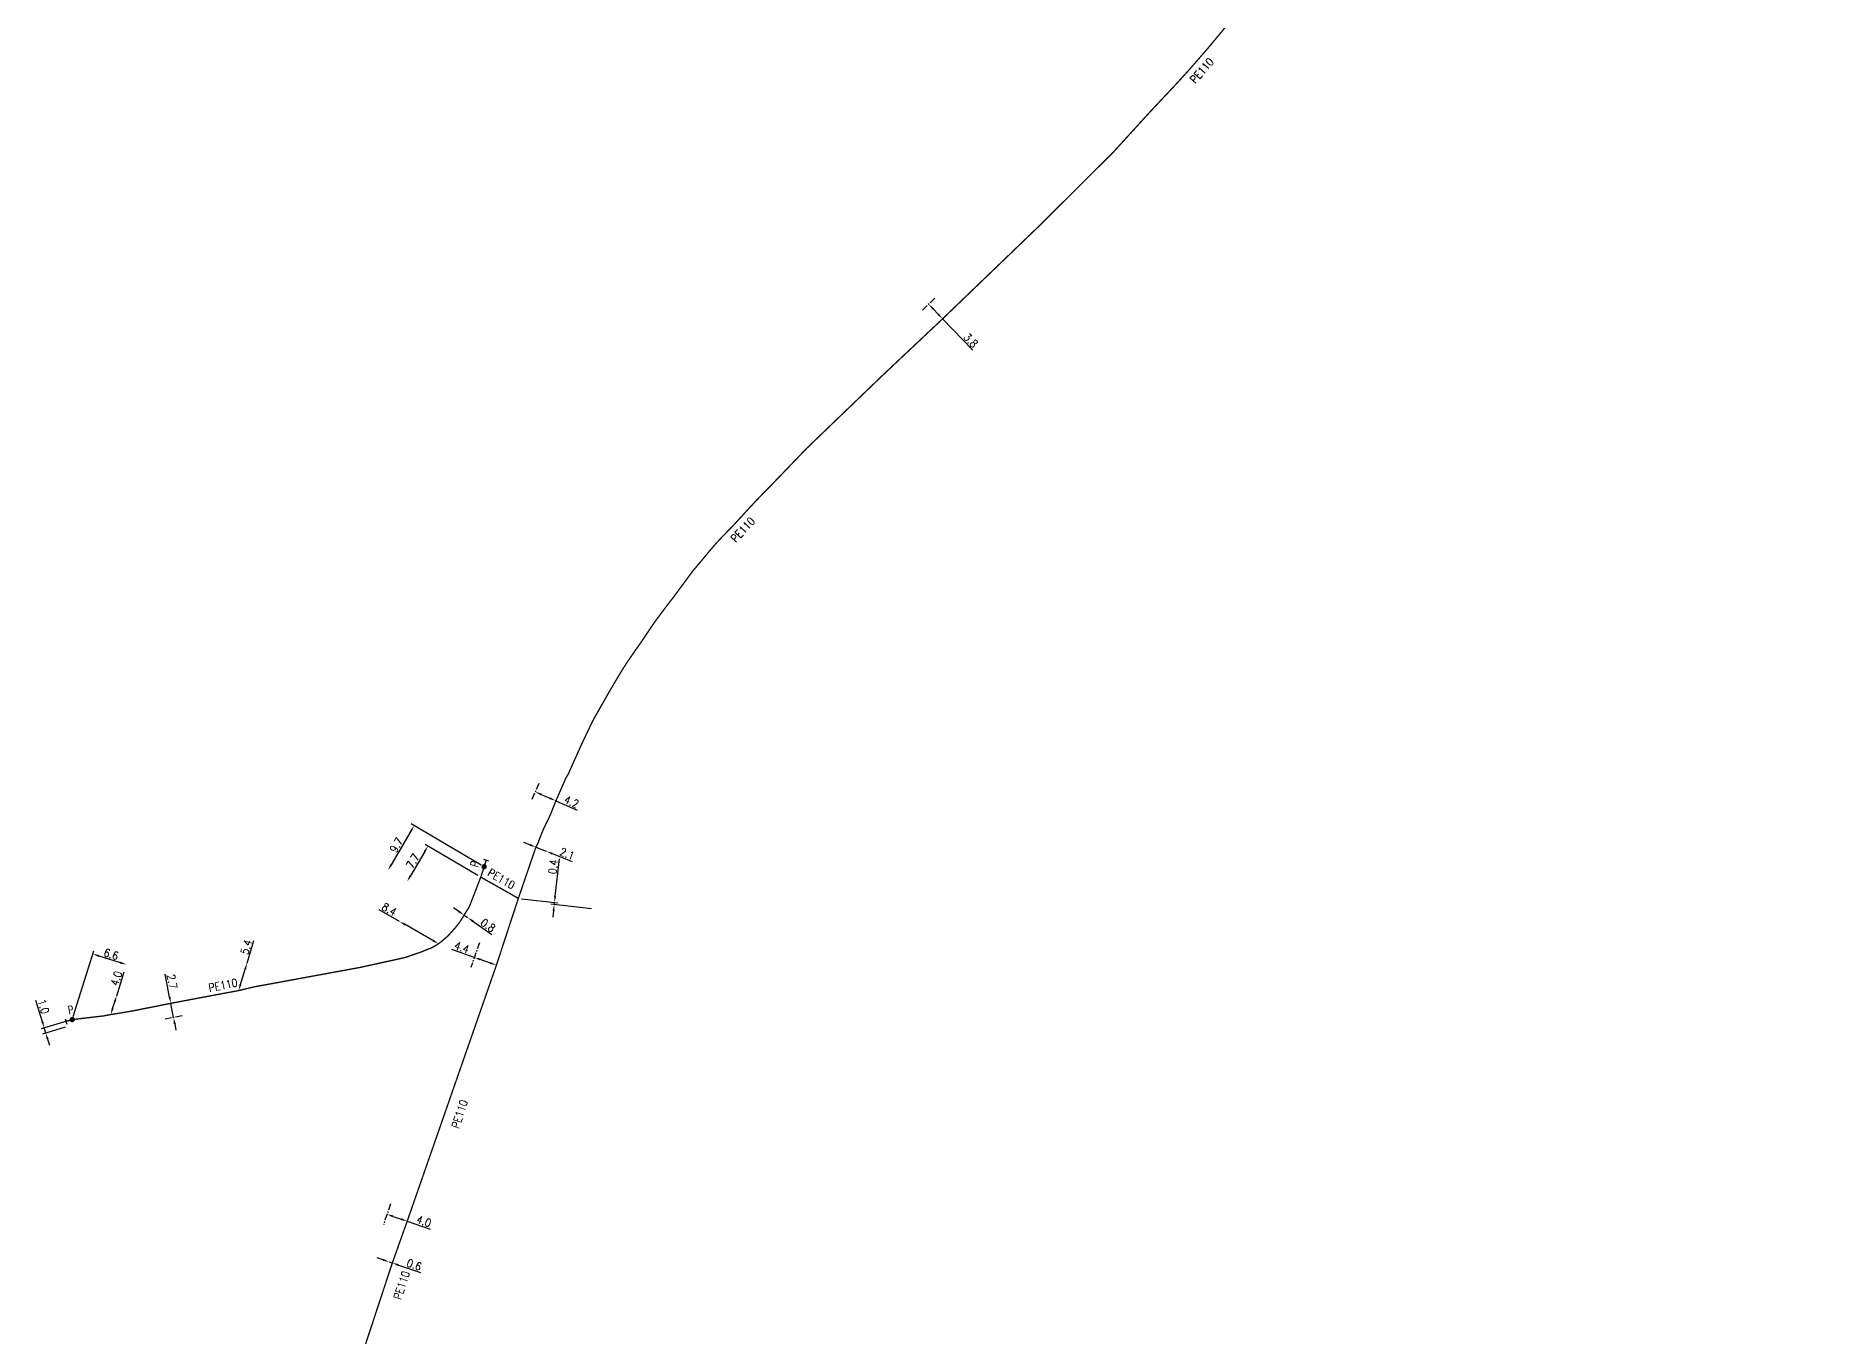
# Model space of a CAD drawing. Header units: millimetres. Extents: x 194012 to 194987, y 156000 to 157000.
# Drawn here: x 194423.9 to 194761.2, y 156259.7 to 156503.5 of the extents above; entities that cross this region are included whole.
import ezdxf
from ezdxf.enums import TextEntityAlignment as Align

# ---------------------------------------------------------------- set-up
doc = ezdxf.new("R2010")
doc.units = ezdxf.units.MM
doc.header["$PDMODE"] = 34
doc.linetypes.add('CENTER', pattern=[2, 1.25, -0.25, 0.25, -0.25])
doc.layers.get('0').update_dxf_attribs({"linetype": 'CONTINUOUS'})
doc.layers.get('Defpoints').update_dxf_attribs({"linetype": 'CONTINUOUS'})
for name, color, linetype in [('G_120', 4, 'CONTINUOUS'), ('G_300', 7, 'CONTINUOUS'), ('G_340', 7, 'CONTINUOUS')]:
    doc.layers.add(name, color=color, linetype=linetype)
doc.styles.add('G_ROMANS', font='ROMANS.SHX', dxfattribs={"width": 0.75})
doc.styles.get("Standard").update_dxf_attribs({"font": 'romans.shx', "width": 0.85})
doc.linetypes.add('G_TYPB_PE', pattern='A,5,-0.3,["o",Standard,S=1.5,R=0,X=0,Y=-0.5],-1.65', length=6.95)
doc.dimstyles.get("Standard").update_dxf_attribs({"dimtxt": 1.5, "dimasz": 1.2, "dimexe": 0.625, "dimexo": 0.625, "dimgap": 0.25, "dimtad": 1, "dimdec": 1, "dimzin": 0, "dimdsep": 46, "dimtxsty": 'Standard', "dimcen": -0.5, "dimadec": 0, "dimazin": 0, "dimtfac": 1, "dimtdec": 1, "dimtmove": 0, "dimatfit": 3, "dimfxl": 1, "dimtolj": 1, "dimtzin": 0, "dimarcsym": 0})

# ---------------------------------------------------------------- blocks, each defined once
blk = doc.blocks.new('G_300_12')
at = {"color": 0, "linetype": 'Continuous', "const_width": 0.497, "flags": 128}
blk.add_lwpolyline([(-0.21, 0, 1), (0.29, 0, 1)], format="xyb", close=True, dxfattribs=at)
at = {"color": 0, "linetype": 'Continuous', "style": 'G_ROMANS', "width": 0.75}
blk.add_text('P', height=1.5, dxfattribs=at).set_placement((0.04, 1.85), align=Align.MIDDLE)
at = {"color": 0, "linetype": 'Continuous', "style": 'G_ROMANS', "width": 0.75, "flags": 3}
for tag, p in [('DEF_LEG', (0, -10)), ('DEF_COUP', (0, -12.5)), ('DEF_TYPE', (0, -15))]:
    blk.add_attdef(tag, text='', height=1.2, dxfattribs=at).set_placement(p, align=Align.MIDDLE)
blk = doc.blocks.new('*D62')
at = {"layer": 'Defpoints', "color": 0, "linetype": 'Continuous'}
for p in [(194591.23, 156453.22), (194591.23, 156453.22), (194593.86, 156450.48)]:
    blk.add_point(p, dxfattribs=at)
at = {"layer": 'G_120', "color": 0, "linetype": 'Continuous', "lineweight": -2}
for p, q in [((194592.06, 156452.35), (194593.03, 156451.34)), ((194593.86, 156450.48), (194599.49, 156444.59))]:
    blk.add_line(p, q, dxfattribs=at)
at = {"layer": 'G_120', "color": 0, "linetype": 'Continuous'}
for points in [[(194592.2, 156452.49), (194591.91, 156452.21), (194591.23, 156453.22)], [(194593.17, 156451.48), (194592.88, 156451.2), (194593.86, 156450.48)]]:
    blk.add_solid(points, dxfattribs=at)
at = {"layer": 'G_120', "color": 0, "linetype": 'Continuous', "insert": (194599.12, 156446.43), "char_height": 1.5, "attachment_point": 5, "rotation": 313.7572}
blk.add_mtext('\\A1;3.8', dxfattribs=at)
blk = doc.blocks.new('*D63')
at = {"layer": 'Defpoints', "color": 0, "linetype": 'Continuous'}
for p in [(194517.48, 156361.76), (194517.48, 156361.76), (194521.33, 156360.08)]:
    blk.add_point(p, dxfattribs=at)
at = {"layer": 'G_120', "color": 0, "linetype": 'Continuous', "lineweight": -2}
for p, q in [((194518.58, 156361.28), (194520.23, 156360.56)), ((194521.33, 156360.08), (194525.34, 156358.34))]:
    blk.add_line(p, q, dxfattribs=at)
at = {"layer": 'G_120', "color": 0, "linetype": 'Continuous'}
for points in [[(194518.66, 156361.46), (194518.5, 156361.1), (194517.48, 156361.76)], [(194520.31, 156360.75), (194520.15, 156360.38), (194521.33, 156360.08)]]:
    blk.add_solid(points, dxfattribs=at)
at = {"layer": 'G_120', "color": 0, "linetype": 'Continuous', "insert": (194524.28, 156359.89), "char_height": 1.5, "attachment_point": 5, "rotation": 336.5184}
blk.add_mtext('\\A1;4.2', dxfattribs=at)
blk = doc.blocks.new('*D64')
at = {"layer": 'Defpoints', "color": 0, "linetype": 'Continuous'}
for p in [(194517.6, 156351.38), (194519.55, 156350.61), (194519.55, 156350.61)]:
    blk.add_point(p, dxfattribs=at)
at = {"layer": 'G_120', "color": 0, "linetype": 'Continuous', "lineweight": -2}
for p, q in [((194516.48, 156351.82), (194515.36, 156352.26)), ((194517.6, 156351.38), (194519.55, 156350.61)), ((194520.67, 156350.17), (194524.4, 156348.7))]:
    blk.add_line(p, q, dxfattribs=at)
at = {"layer": 'G_120', "color": 0, "linetype": 'Continuous'}
for points in [[(194516.55, 156352), (194516.41, 156351.63), (194517.6, 156351.38)], [(194520.74, 156350.36), (194520.59, 156349.98), (194519.55, 156350.61)]]:
    blk.add_solid(points, dxfattribs=at)
at = {"layer": 'G_120', "color": 0, "linetype": 'Continuous', "insert": (194523.46, 156350.15), "char_height": 1.5, "attachment_point": 5, "rotation": 338.5097}
blk.add_mtext('\\A1;2.1', dxfattribs=at)
blk = doc.blocks.new('*D65')
at = {"layer": 'Defpoints', "color": 0, "linetype": 'Continuous'}
for p in [(194493.46, 156344.95), (194493.46, 156344.95), (194507.27, 156345.77)]:
    blk.add_point(p, dxfattribs=at)
at = {"layer": 'G_120', "color": 0, "linetype": 'Continuous', "lineweight": -2}
for p, q in [((194506.73, 156346.08), (194496.82, 156351.91)), ((194496.75, 156350.56), (194494.06, 156345.99))]:
    blk.add_line(p, q, dxfattribs=at)
at = {"layer": 'G_120', "color": 0, "linetype": 'Continuous'}
for points in [[(194496.58, 156350.66), (194496.92, 156350.46), (194497.36, 156351.59)], [(194493.89, 156346.09), (194494.24, 156345.89), (194493.46, 156344.95)]]:
    blk.add_solid(points, dxfattribs=at)
at = {"layer": 'G_120', "color": 0, "linetype": 'Continuous', "insert": (194494.54, 156348.78), "char_height": 1.5, "attachment_point": 5, "rotation": 59.5627}
blk.add_mtext('\\A1;7.7', dxfattribs=at)
blk = doc.blocks.new('*D66')
at = {"layer": 'Defpoints', "color": 0, "linetype": 'Continuous'}
for p in [(194507.9, 156347.72), (194489.86, 156347.06), (194489.86, 156347.06)]:
    blk.add_point(p, dxfattribs=at)
at = {"layer": 'G_300', "color": 0, "linetype": 'Continuous', "lineweight": -2}
for p, q in [((194494.17, 156354.39), (194490.47, 156348.1)), ((194507.36, 156348.03), (194494.23, 156355.74))]:
    blk.add_line(p, q, dxfattribs=at)
at = {"layer": 'G_300', "color": 0, "linetype": 'Continuous'}
for points in [[(194493.99, 156354.49), (194494.34, 156354.29), (194494.77, 156355.43)], [(194490.3, 156348.2), (194490.64, 156348), (194489.86, 156347.06)]]:
    blk.add_solid(points, dxfattribs=at)
at = {"layer": 'G_300', "color": 0, "linetype": 'Continuous', "insert": (194491.45, 156351.75), "char_height": 1.5, "attachment_point": 5, "rotation": 59.5627}
blk.add_mtext('\\A1;9.7', dxfattribs=at)
blk = doc.blocks.new('*D67')
at = {"layer": 'Defpoints', "color": 0, "linetype": 'Continuous'}
for p in [(194504.13, 156338.64), (194504.79, 156338.19), (194504.79, 156338.19)]:
    blk.add_point(p, dxfattribs=at)
at = {"layer": 'G_120', "color": 0, "linetype": 'Continuous', "lineweight": -2}
for p, q in [((194503.15, 156339.33), (194502.16, 156340.01)), ((194504.13, 156338.64), (194504.79, 156338.19)), ((194505.77, 156337.5), (194509.36, 156335.01))]:
    blk.add_line(p, q, dxfattribs=at)
at = {"layer": 'G_120', "color": 0, "linetype": 'Continuous'}
for points in [[(194503.26, 156339.49), (194503.03, 156339.16), (194504.13, 156338.64)], [(194505.89, 156337.67), (194505.66, 156337.34), (194504.79, 156338.19)]]:
    blk.add_solid(points, dxfattribs=at)
at = {"layer": 'G_120', "color": 0, "linetype": 'Continuous', "insert": (194508.63, 156336.73), "char_height": 1.5, "attachment_point": 5, "rotation": 325.2098}
blk.add_mtext('\\A1;0.8', dxfattribs=at)
blk = doc.blocks.new('G_340_07')
at = {"color": 0, "linetype": 'Continuous', "const_width": 0.25, "flags": 128}
blk.add_lwpolyline([(0, 0), (1.25, 0)], dxfattribs=at)
at = {"color": 0, "linetype": 'Continuous', "flags": 128}
blk.add_lwpolyline([(1.25, -0.5), (1.25, 0.5)], dxfattribs=at)
at = {"color": 0, "linetype": 'Continuous', "style": 'G_ROMANS', "width": 0.75, "flags": 3}
for tag, p in [('DEF_LEG', (0, -5)), ('DEF_COUP', (0, -7.5)), ('DEF_TYPE', (0, -10))]:
    blk.add_attdef(tag, text='', height=1.2, dxfattribs=at).set_placement(p, align=Align.MIDDLE)
blk = doc.blocks.new('*D68')
at = {"layer": 'Defpoints', "color": 0, "linetype": 'Continuous'}
for p in [(194514.31, 156341.78), (194521.03, 156340.62), (194528.64, 156339.75)]:
    blk.add_point(p, dxfattribs=at)
at = {"layer": 'G_120', "color": 0, "linetype": 'Continuous', "lineweight": -2}
for p, q in [((194521.21, 156342.21), (194522.01, 156349.18)), ((194514.93, 156341.71), (194521.7, 156340.94)), ((194521.03, 156340.62), (194521.08, 156341.01)), ((194528.02, 156339.82), (194520.41, 156340.69)), ((194520.9, 156339.42), (194520.76, 156338.23))]:
    blk.add_line(p, q, dxfattribs=at)
at = {"layer": 'G_120', "color": 0, "linetype": 'Continuous'}
for points in [[(194521.02, 156342.23), (194521.41, 156342.18), (194521.08, 156341.01)], [(194520.7, 156339.45), (194521.1, 156339.4), (194521.03, 156340.62)]]:
    blk.add_solid(points, dxfattribs=at)
at = {"layer": 'G_120', "color": 0, "linetype": 'Continuous', "insert": (194520.83, 156347.69), "char_height": 1.5, "attachment_point": 5, "rotation": 83.5212}
blk.add_mtext('\\A1;0.4', dxfattribs=at)
blk = doc.blocks.new('*D69')
at = {"layer": 'Defpoints', "color": 0, "linetype": 'Continuous'}
for p in [(194506.04, 156330.71), (194506.04, 156330.71), (194510.2, 156329.26)]:
    blk.add_point(p, dxfattribs=at)
at = {"layer": 'G_120', "color": 0, "linetype": 'Continuous', "lineweight": -2}
for p, q in [((194506.04, 156330.71), (194501.86, 156332.16)), ((194509.07, 156329.65), (194507.18, 156330.31))]:
    blk.add_line(p, q, dxfattribs=at)
at = {"layer": 'G_120', "color": 0, "linetype": 'Continuous'}
for points in [[(194507.24, 156330.5), (194507.11, 156330.12), (194506.04, 156330.71)], [(194509.13, 156329.84), (194509, 156329.46), (194510.2, 156329.26)]]:
    blk.add_solid(points, dxfattribs=at)
at = {"layer": 'G_120', "color": 0, "linetype": 'Continuous', "insert": (194503.71, 156332.58), "char_height": 1.5, "attachment_point": 5, "rotation": 340.7843}
blk.add_mtext('\\A1;4.4', dxfattribs=at)
blk = doc.blocks.new('*D70')
at = {"layer": 'Defpoints', "color": 0, "linetype": 'Continuous'}
for p in [(194492.05, 156337.44), (194492.05, 156337.44), (194499.34, 156333.28)]:
    blk.add_point(p, dxfattribs=at)
at = {"layer": 'G_120', "color": 0, "linetype": 'Continuous', "lineweight": -2}
for p, q in [((194492.05, 156337.44), (194488.2, 156339.64)), ((194498.3, 156333.87), (194493.09, 156336.85))]:
    blk.add_line(p, q, dxfattribs=at)
at = {"layer": 'G_120', "color": 0, "linetype": 'Continuous'}
for points in [[(194493.19, 156337.02), (194492.99, 156336.68), (194492.05, 156337.44)], [(194498.4, 156334.05), (194498.2, 156333.7), (194499.34, 156333.28)]]:
    blk.add_solid(points, dxfattribs=at)
at = {"layer": 'G_120', "color": 0, "linetype": 'Continuous', "insert": (194490.1, 156339.71), "char_height": 1.5, "attachment_point": 5, "rotation": 330.2606}
blk.add_mtext('\\A1;8.4', dxfattribs=at)
blk = doc.blocks.new('*D71')
at = {"layer": 'Defpoints', "color": 0, "linetype": 'Continuous'}
for p in [(194463.44, 156329.64), (194463.44, 156329.64), (194461.86, 156324.48)]:
    blk.add_point(p, dxfattribs=at)
at = {"layer": 'G_120', "color": 0, "linetype": 'Continuous', "lineweight": -2}
for p, q in [((194463.44, 156329.64), (194464.74, 156333.88)), ((194462.21, 156325.63), (194463.09, 156328.5))]:
    blk.add_line(p, q, dxfattribs=at)
at = {"layer": 'G_120', "color": 0, "linetype": 'Continuous'}
for points in [[(194462.9, 156328.55), (194463.28, 156328.44), (194463.44, 156329.64)], [(194462.02, 156325.69), (194462.4, 156325.57), (194461.86, 156324.48)]]:
    blk.add_solid(points, dxfattribs=at)
at = {"layer": 'G_120', "color": 0, "linetype": 'Continuous', "insert": (194463.31, 156332.63), "char_height": 1.5, "attachment_point": 5, "rotation": 72.9608}
blk.add_mtext('\\A1;5.4', dxfattribs=at)
blk = doc.blocks.new('*D72')
at = {"layer": 'Defpoints', "color": 0, "linetype": 'Continuous'}
for p in [(194449.15, 156322.09), (194449.66, 156319.44), (194449.66, 156319.44)]:
    blk.add_point(p, dxfattribs=at)
at = {"layer": 'G_120', "color": 0, "linetype": 'Continuous', "lineweight": -2}
for p, q in [((194448.93, 156323.27), (194448.11, 156327.56)), ((194449.66, 156319.44), (194449.15, 156322.09)), ((194449.88, 156318.26), (194450.11, 156317.08))]:
    blk.add_line(p, q, dxfattribs=at)
at = {"layer": 'G_120', "color": 0, "linetype": 'Continuous'}
for points in [[(194449.13, 156323.31), (194448.73, 156323.23), (194449.15, 156322.09)], [(194450.08, 156318.3), (194449.69, 156318.22), (194449.66, 156319.44)]]:
    blk.add_solid(points, dxfattribs=at)
at = {"layer": 'G_120', "color": 0, "linetype": 'Continuous', "insert": (194449.39, 156326.19), "char_height": 1.5, "attachment_point": 5, "rotation": 280.7695}
blk.add_mtext('\\A1;2.7', dxfattribs=at)
blk = doc.blocks.new('*D73')
at = {"layer": 'Defpoints', "color": 0, "linetype": 'Continuous'}
for p in [(194440.82, 156329.37), (194440.82, 156329.37), (194430.69, 156319.05)]:
    blk.add_point(p, dxfattribs=at)
at = {"layer": 'G_300', "color": 0, "linetype": 'Continuous', "lineweight": -2}
for p, q in [((194430.87, 156319.65), (194434.71, 156331.94)), ((194435.67, 156330.98), (194439.68, 156329.73))]:
    blk.add_line(p, q, dxfattribs=at)
at = {"layer": 'G_300', "color": 0, "linetype": 'Continuous'}
for points in [[(194435.73, 156331.18), (194435.61, 156330.79), (194434.52, 156331.34)], [(194439.74, 156329.92), (194439.62, 156329.54), (194440.82, 156329.37)]]:
    blk.add_solid(points, dxfattribs=at)
at = {"layer": 'G_300', "color": 0, "linetype": 'Continuous', "insert": (194437.97, 156331.31), "char_height": 1.5, "attachment_point": 5, "rotation": 342.6543}
blk.add_mtext('\\A1;6.6', dxfattribs=at)
blk = doc.blocks.new('*D74')
at = {"layer": 'Defpoints', "color": 0, "linetype": 'Continuous'}
for p in [(194439, 156323.53), (194439, 156323.53), (194437.89, 156319.99)]:
    blk.add_point(p, dxfattribs=at)
at = {"layer": 'G_120', "color": 0, "linetype": 'Continuous', "lineweight": -2}
for p, q in [((194439, 156323.53), (194440.39, 156327.98)), ((194438.25, 156321.14), (194438.64, 156322.38))]:
    blk.add_line(p, q, dxfattribs=at)
at = {"layer": 'G_120', "color": 0, "linetype": 'Continuous'}
for points in [[(194438.06, 156321.2), (194438.44, 156321.08), (194437.89, 156319.99)], [(194438.45, 156322.44), (194438.83, 156322.32), (194439, 156323.53)]]:
    blk.add_solid(points, dxfattribs=at)
at = {"layer": 'G_120', "color": 0, "linetype": 'Continuous', "insert": (194438.96, 156326.77), "char_height": 1.5, "attachment_point": 5, "rotation": 72.6543}
blk.add_mtext('\\A1;4.0', dxfattribs=at)
blk = doc.blocks.new('*D75')
at = {"layer": 'Defpoints', "color": 0, "linetype": 'Continuous'}
for p in [(194429.93, 156317.78), (194430.69, 156319.05), (194425.7, 156316.51)]:
    blk.add_point(p, dxfattribs=at)
at = {"layer": 'G_300', "color": 0, "linetype": 'Continuous', "lineweight": -2}
for p, q in [((194425.07, 156318.62), (194423.87, 156322.64)), ((194430.09, 156318.87), (194424.82, 156317.29)), ((194429.33, 156317.6), (194425.1, 156316.34)), ((194425.7, 156316.51), (194425.42, 156317.47)), ((194426.05, 156315.36), (194426.39, 156314.22))]:
    blk.add_line(p, q, dxfattribs=at)
at = {"layer": 'G_300', "color": 0, "linetype": 'Continuous'}
for points in [[(194425.26, 156318.68), (194424.88, 156318.56), (194425.42, 156317.47)], [(194426.24, 156315.42), (194425.86, 156315.31), (194425.7, 156316.51)]]:
    blk.add_solid(points, dxfattribs=at)
at = {"layer": 'G_300', "color": 0, "linetype": 'Continuous', "insert": (194425.26, 156321.49), "char_height": 1.5, "attachment_point": 5, "rotation": 286.6538}
blk.add_mtext('\\A1;1.0', dxfattribs=at)
blk = doc.blocks.new('*D76')
at = {"layer": 'Defpoints', "color": 0, "linetype": 'Continuous'}
for p in [(194489.68, 156282.52), (194489.68, 156282.52), (194493.47, 156281.23)]:
    blk.add_point(p, dxfattribs=at)
at = {"layer": 'G_120', "color": 0, "linetype": 'Continuous', "lineweight": -2}
for p, q in [((194490.82, 156282.14), (194492.33, 156281.62)), ((194493.47, 156281.23), (194497.78, 156279.76))]:
    blk.add_line(p, q, dxfattribs=at)
at = {"layer": 'G_120', "color": 0, "linetype": 'Continuous'}
for points in [[(194490.88, 156282.33), (194490.76, 156281.95), (194489.68, 156282.52)], [(194492.4, 156281.81), (194492.27, 156281.43), (194493.47, 156281.23)]]:
    blk.add_solid(points, dxfattribs=at)
at = {"layer": 'G_120', "color": 0, "linetype": 'Continuous', "insert": (194496.6, 156281.22), "char_height": 1.5, "attachment_point": 5, "rotation": 341.1244}
blk.add_mtext('\\A1;4.0', dxfattribs=at)
blk = doc.blocks.new('*D77')
at = {"layer": 'Defpoints', "color": 0, "linetype": 'Continuous'}
for p in [(194490.12, 156273.59), (194490.12, 156273.59), (194490.68, 156273.4)]:
    blk.add_point(p, dxfattribs=at)
at = {"layer": 'G_120', "color": 0, "linetype": 'Continuous', "lineweight": -2}
for p, q in [((194488.98, 156273.97), (194487.84, 156274.36)), ((194490.12, 156273.59), (194490.68, 156273.4)), ((194491.82, 156273.01), (194495.96, 156271.61))]:
    blk.add_line(p, q, dxfattribs=at)
at = {"layer": 'G_120', "color": 0, "linetype": 'Continuous'}
for points in [[(194489.04, 156274.16), (194488.92, 156273.79), (194490.12, 156273.59)], [(194491.88, 156273.2), (194491.76, 156272.82), (194490.68, 156273.4)]]:
    blk.add_solid(points, dxfattribs=at)
at = {"layer": 'G_120', "color": 0, "linetype": 'Continuous', "insert": (194494.78, 156273.06), "char_height": 1.5, "attachment_point": 5, "rotation": 341.2666}
blk.add_mtext('\\A1;0.6', dxfattribs=at)

msp = doc.modelspace()

# ---------------------------------------------------------------- linework, layer by layer
at = {"layer": 'G_120', "linetype": 'G_TYPB_PE', "const_width": 0.25, "flags": 128}
msp.add_lwpolyline([(194472.83, 156221.3), (194473.92, 156223.06), (194475.58, 156227.95, -0.171977), (194475.78, 156228.21), (194478.87, 156230.16, 0.169252), (194479.07, 156230.42), (194480.6, 156234.76), (194482.12, 156239.11, 0.169252), (194482.12, 156239.44), (194480.82, 156243.17, -0.164703), (194480.82, 156243.49), (194483.45, 156251.44), (194485.29, 156257.04), (194490.68, 156273.4), (194493.47, 156281.23), (194510.2, 156329.26), (194510.2, 156329.26), (194514.31, 156341.78), (194517.6, 156351.38), (194517.99, 156352.13), (194518.3, 156352.98), (194518.63, 156353.83), (194518.97, 156354.65), (194519.4, 156355.58), (194519.87, 156356.53), (194520.34, 156357.51), (194521.35, 156360.08), (194521.98, 156361.5), (194522.77, 156363.31), (194523.22, 156364.34), (194523.64, 156365.04), (194524.1, 156366.06), (194524.86, 156367.77), (194525.62, 156369.47), (194526.39, 156371.15), (194527.04, 156372.52), (194527.7, 156373.9), (194528.37, 156375.27), (194529.37, 156377.04), (194530.33, 156378.73), (194531.29, 156380.42), (194532.27, 156382.09), (194533.03, 156383.37), (194533.8, 156384.64), (194534.59, 156385.88), (194535.47, 156387.18), (194536.38, 156388.48), (194537.31, 156389.8), (194538.17, 156391.08), (194539.02, 156392.36), (194539.87, 156393.6), (194541.09, 156395.26), (194542.35, 156396.91), (194543.62, 156398.57), (194546.9, 156403.02), (194547.79, 156404.09), (194548.69, 156405.16), (194549.64, 156406.31), (194550.59, 156407.44), (194551.55, 156408.54), (194552.61, 156409.67), (194553.72, 156410.8), (194554.83, 156411.96), (194556.19, 156413.43), (194557.52, 156414.9), (194558.87, 156416.34), (194559.77, 156417.28), (194560.68, 156418.22), (194561.6, 156419.14), (194568.45, 156426.26), (194582.54, 156439.81), (194593.86, 156450.48), (194612.36, 156468.28), (194625.9, 156481.78), (194625.9, 156481.78), (194632.73, 156489.27), (194635.21, 156491.92), (194637.7, 156494.56), (194640.14, 156497.25), (194643.66, 156501.3), (194647.08, 156505.42), (194650.47, 156509.57), (194653.9, 156513.86), (194657.28, 156518.18), (194659.84, 156521.41), (194663.37, 156525.44), (194668.47, 156532.05), (194678.93, 156544.85), (194684.03, 156551.1), (194689.13, 156557.36), (194694.37, 156563.83), (194699.59, 156570.31), (194704.82, 156576.79), (194709.09, 156582.12), (194713.35, 156587.45), (194717.62, 156592.78), (194722.74, 156599.21), (194727.86, 156605.64), (194730.26, 156608.58), (194735.04, 156614.41), (194739.51, 156620.01), (194742.8, 156623.95), (194745.89, 156627.57), (194750.03, 156632.33), (194753.72, 156636.45), (194758.16, 156641.23), (194760.99, 156644.27), (194754.83, 156649.43)], format="xyb", dxfattribs=at)
at = {"layer": 'G_120', "color": 7, "linetype": 'CENTER', "flags": 128}
for points in [[(194592.41, 156454.35), (194590.05, 156452.09)], [(194518.16, 156363.32), (194516.8, 156360.19)], [(194507.01, 156333.47), (194505.39, 156328.83)], [(194451.26, 156319.74), (194448.06, 156319.13)], [(194490.36, 156284.49), (194489.01, 156280.56)]]:
    msp.add_lwpolyline(points, dxfattribs=at)
at = {"layer": 'G_120', "linetype": 'G_TYPB_PE', "const_width": 0.25, "flags": 128}
for points in [[(194430.69, 156319.05), (194436.65, 156319.75), (194437.89, 156319.99), (194437.89, 156319.99), (194437.89, 156319.99), (194440.78, 156320.46), (194442.15, 156320.7), (194449.15, 156322.09), (194455.46, 156323.29), (194461.86, 156324.48), (194464.71, 156325.17), (194484.75, 156328.85), (194493.06, 156330.68), (194496.19, 156331.76), (194496.19, 156331.76), (194496.19, 156331.76), (194496.19, 156331.76), (194497.19, 156332.18), (194497.73, 156332.37), (194498.27, 156332.63), (194498.82, 156332.94), (194499.34, 156333.28), (194500, 156333.77), (194500.64, 156334.32), (194501.28, 156334.9), (194501.67, 156335.36), (194501.67, 156335.36), (194502.29, 156336.04), (194502.79, 156336.63), (194503.33, 156337.34), (194503.8, 156338.09), (194504.13, 156338.64), (194505.11, 156340.19), (194507.27, 156345.77), (194507.9, 156347.72)], [(194507.27, 156345.77), (194514.31, 156341.78)]]:
    msp.add_lwpolyline(points, dxfattribs=at)

# ---------------------------------------------------------------- block references
at = {"layer": 'G_300', "linetype": 'Continuous'}
for p, rotation in [((194507.89, 156347.68), 74.62627849855183), ((194430.64, 156319.04), 9.171517514115306)]:
    msp.add_blockref('G_300_12', p, dxfattribs=dict(at, rotation=rotation))
at = {"layer": 'G_340'}
for p, rotation in [((194507.9, 156347.72), 71.98806170394948), ((194430.69, 156319.05), 196.6538209635217)]:
    msp.add_blockref('G_340_07', p, dxfattribs=dict(at, rotation=rotation))

# ---------------------------------------------------------------- texts
at = {"layer": 'G_120', "linetype": 'Continuous', "width": 0.85}
for rotation, p in [(48.4973, (194642.46, 156497.03)), (46.8026, (194556.4, 156410.92)), (330.0117, (194511.13, 156345.44)), (11.3309, (194458.94, 156325.49)), (72.0906, (194503.3, 156301.33)), (72.0906, (194492.43, 156269.21))]:
    msp.add_text('PE110', height=1.5, rotation=rotation, dxfattribs=at).set_placement(p, align=Align.MIDDLE)

# ---------------------------------------------------------------- dimensions: what is measured, and where the dimension line sits
at = {"layer": 'G_120', "linetype": 'Continuous'}
for base, p1, p2, angle, picture, middle in [((194591.23, 156453.22), (194593.86, 156450.48), (194591.23, 156453.22), 313.7572, '*D62', (194598.39, 156445.74)), ((194517.48, 156361.76), (194521.33, 156360.08), (194517.48, 156361.76), 336.5184, '*D63', (194523.88, 156358.97)), ((194493.46, 156344.95), (194507.27, 156345.77), (194493.46, 156344.95), 59.5627, '*D65', (194495.41, 156348.27)), ((194519.55, 156350.61), (194517.6, 156351.38), (194519.55, 156350.61), 158.5097, '*D64', (194523.09, 156349.22)), ((194521.03, 156340.62), (194514.31, 156341.78), (194528.64, 156339.75), 83.5212, '*D68', (194521.82, 156347.57)), ((194492.05, 156337.44), (194499.34, 156333.28), (194492.05, 156337.44), 330.2606, '*D70', (194489.6, 156338.84)), ((194504.79, 156338.19), (194504.13, 156338.64), (194504.79, 156338.19), 145.2098, '*D67', (194508.06, 156335.91)), ((194463.44, 156329.64), (194461.86, 156324.48), (194463.44, 156329.64), 252.9608, '*D71', (194464.27, 156332.34)), ((194506.04, 156330.71), (194510.2, 156329.26), (194506.04, 156330.71), 340.7843, '*D69', (194503.39, 156331.63)), ((194449.66, 156319.44), (194449.15, 156322.09), (194449.66, 156319.44), 100.7695, '*D72', (194448.41, 156326)), ((194489.68, 156282.52), (194493.47, 156281.23), (194489.68, 156282.52), 341.1244, '*D76', (194496.28, 156280.27)), ((194490.12, 156273.59), (194490.68, 156273.4), (194490.12, 156273.59), 341.2666, '*D77', (194494.46, 156272.12))]:
    dim = msp.add_linear_dim(base=base, p1=p1, p2=p2, angle=angle, dimstyle='Standard', dxfattribs=at)
    dim.commit()
    dim.dimension.update_dxf_attribs({"geometry": picture, "text_midpoint": middle, "dimtype": 160})
dim = msp.add_linear_dim(base=(194439, 156323.53), p1=(194437.89, 156319.99), p2=(194439, 156323.53), angle=252.6543, text='4.0', dimstyle='Standard', dxfattribs=at)
dim.commit()
dim.dimension.update_dxf_attribs({"geometry": '*D74', "text_midpoint": (194439.92, 156326.47), "dimtype": 160})
at = {"layer": 'G_300', "linetype": 'Continuous'}
for base, p1, p2, angle, picture, middle in [((194489.86, 156347.06), (194507.9, 156347.72), (194489.86, 156347.06), 59.5627, '*D66', (194492.32, 156351.25)), ((194440.82, 156329.37), (194430.69, 156319.05), (194440.82, 156329.37), 162.6543, '*D73', (194437.67, 156330.36)), ((194425.7, 156316.51), (194430.69, 156319.05), (194429.93, 156317.78), 106.6538, '*D75', (194424.3, 156321.2))]:
    dim = msp.add_linear_dim(base=base, p1=p1, p2=p2, angle=angle, dimstyle='Standard', dxfattribs=at)
    dim.commit()
    dim.dimension.update_dxf_attribs({"geometry": picture, "text_midpoint": middle, "dimtype": 160})

doc.saveas('drawing.dxf')
